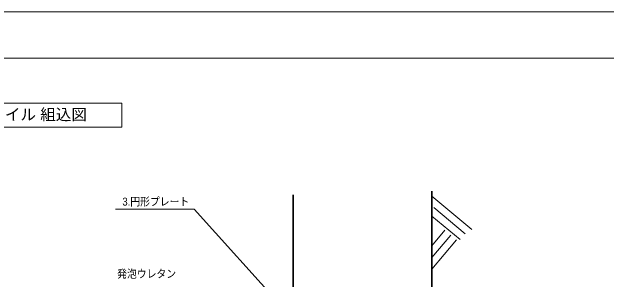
# Model space of a CAD drawing. Units: millimetres at full size, sheet at 1:2.5; details may follow other scales. Extents: x 2407 to 4087, y 1161 to 2364.
# Drawn here: x 2664 to 3179, y 2133 to 2364 of the extents above; entities that cross this region are included whole.
import ezdxf
from ezdxf.enums import TextEntityAlignment as Align

# ---------------------------------------------------------------- set-up
doc = ezdxf.new("R2010")
doc.units = ezdxf.units.MM
doc.header["$LTSCALE"] = 2.5
for name, color, linetype, lineweight in [('1外形線', 7, 'Continuous', 35), ('2細い実線', 3, 'Continuous', 20), ('6寸法線', 4, 'Continuous', 13), ('7 枠・タイトル', 7, 'Continuous', 13), ('DEFPOINTS_3', 7, 'Continuous', 13)]:
    doc.layers.add(name, color=color, linetype=linetype, lineweight=lineweight)
doc.layers.add('9文字', color=7, linetype='Continuous')
doc.styles.add('ＭＳ Ｐゴシック', font='')
doc.styles.get('ＭＳ Ｐゴシック').set_extended_font_data('MS PGothic')

msp = doc.modelspace()

# ---------------------------------------------------------------- linework, layer by layer
at = {"layer": '1外形線'}
for p, q in [((3028.001, 2054.598), (3028.001, 2208.924)), ((2908.001, 2054.594), (2908.001, 2205.756))]:
    msp.add_line(p, q, dxfattribs=at)
at = {"layer": '2細い実線'}
for p, q in [((3062.486, 2175.543), (3028.097, 2204.399)), ((3056.7, 2171.831), (3029.615, 2194.559)), ((3052.482, 2166.804), (3028.097, 2187.265)), ((3028.097, 2161.565), (3039.346, 2174.971)), ((3028.097, 2151.356), (3044.373, 2170.753)), ((3028.097, 2141.146), (3049.4, 2166.534))]:
    msp.add_line(p, q, dxfattribs=at)
at = {"layer": '6寸法線', "color": 2}
msp.add_line((2813.041, 2193.212), (2754.226, 2193.212), dxfattribs=at)
at = {"layer": '6寸法線'}
msp.add_lwpolyline([(2902.05, 2104.632), (2898.704, 2108.346), (2822.241, 2193.212), (2754.226, 2193.212)], dxfattribs=at)
at = {"layer": '7 枠・タイトル'}
for p, q in [((2447.006, 2324.15), (4047.006, 2324.15)), ((2513.614, 2284.997), (2759.542, 2284.997)), ((2759.542, 2264.199), (2759.542, 2284.997)), ((2513.614, 2264.199), (2759.542, 2264.199))]:
    msp.add_line(p, q, dxfattribs=at)
at = {"layer": 'DEFPOINTS_3'}
msp.add_line((2407.006, 2364.15), (4087.006, 2364.15), dxfattribs=at)

# ---------------------------------------------------------------- texts
at = {"layer": '7 枠・タイトル', "style": 'ＭＳ Ｐゴシック'}
msp.add_text('SP29ソイルネイル 組込図', height=9.897, dxfattribs=at).set_placement((2572.7, 2267.324), align=Align.BOTTOM_LEFT)
at = {"layer": '9文字', "style": 'ＭＳ Ｐゴシック', "width": 0.9}
for s, p in [('3.円形プレート', (2817.949, 2199.729)), ('発泡ウレタン', (2806.601, 2137.206))]:
    msp.add_text(s, height=6.928, dxfattribs=at).set_placement(p, align=Align.MIDDLE_RIGHT)

doc.saveas('drawing.dxf')
